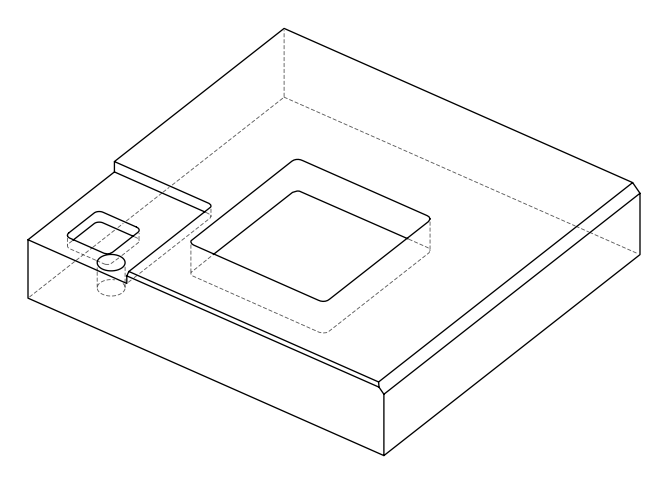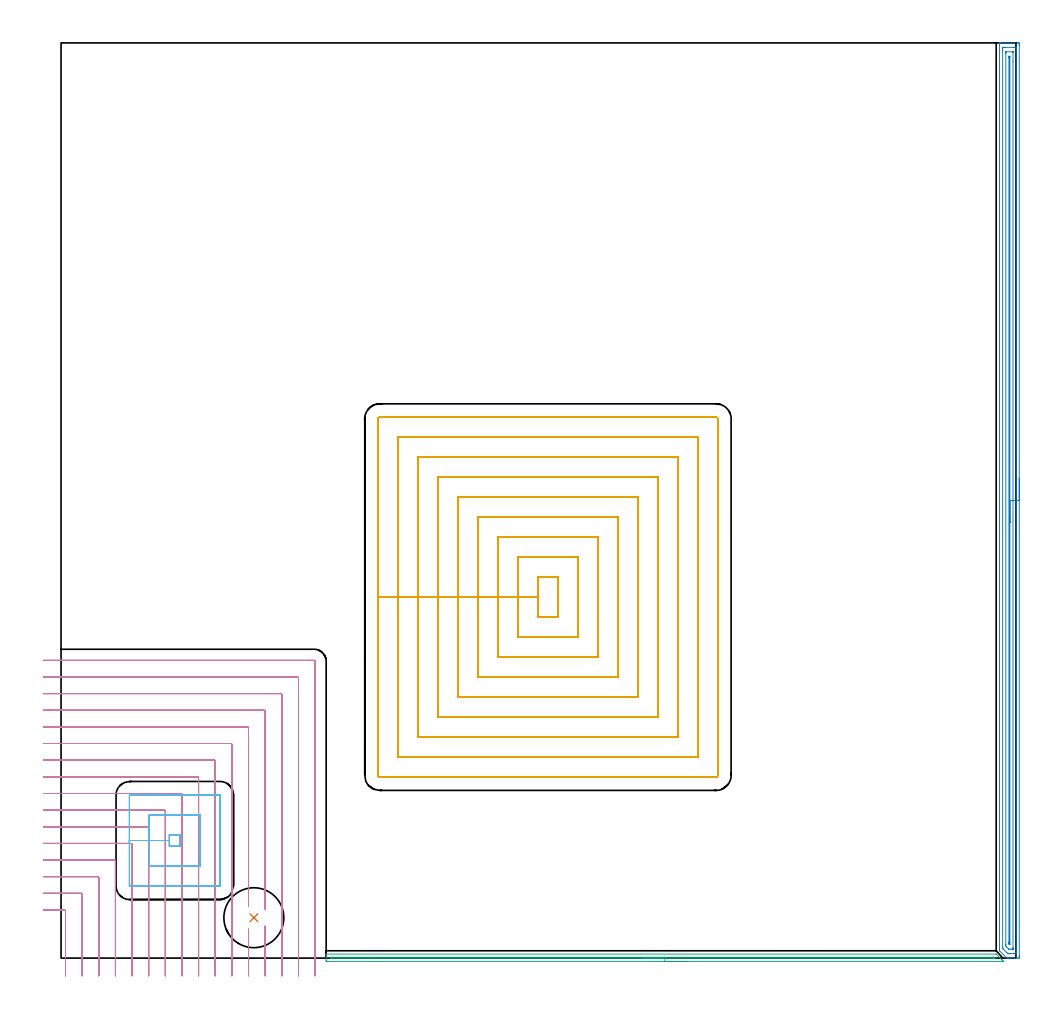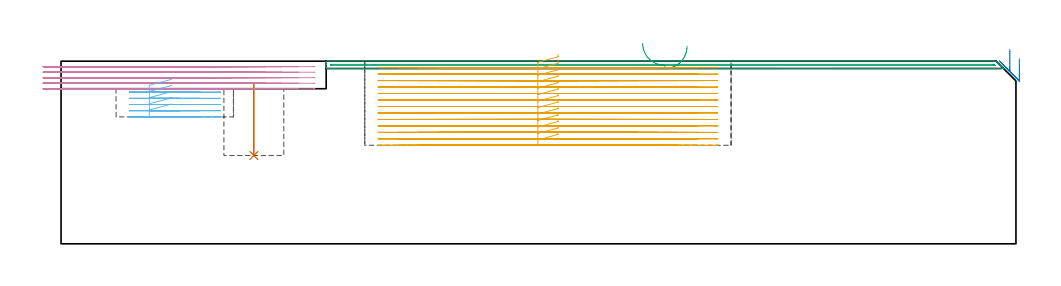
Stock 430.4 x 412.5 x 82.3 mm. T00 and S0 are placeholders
(PLAN: 6 operations, 3 tool changes, 131.8 min)
(1 INDEXABLE_INSERT_DRILL_BLIND_HOLE_FROM_SOLID | STEP1POCKET | UGT0302_006 | 0.13 min | 24310 mm3)
(2 AREA_MILL | FG_CHAMFER_SURFACE | UGT0205_001 | 13.35 min | 16337 mm3)
(3 AREA_MILL_1 | FG_CHAMFER_SURFACE_1 | UGT0205_001 | 5 min | 1666 mm3)
(4 MILL_CORNER_NOTCH_RECTANGULAR | CORNER_NOTCH_RECTANGULAR | UGT0201_015 | Follow Part, ap 2.5, ae 75% | 26.41 min | 199088 mm3)
(5 MILL_RECTANGULAR_POCKET | POCKET_RECTANGULAR_STRAIGHT | NXT0201_011 | Follow Part, ap 3, ae 75% | 83.33 min | 1088685 mm3)
(6 MILL_RECTANGULAR_POCKET_1 | POCKET_RECTANGULAR_STRAIGHT_1 | NXT0201_011 | Follow Part, ap 3, ae 75% | 3.6 min | 35406 mm3)
(TOOL UGT0302_006 | Indexable Insert Drill 27mm | D27 PA180 FL50 Z2)
(TOOL UGT0205_001 | Chamfer Mill 20 x 3 x 45 deg. | D20 FL50 Z2)
(TOOL UGT0201_015 | End mill 10 mm | D10 FL13 Z4)
(TOOL NXT0201_011 | ENDMILL 12mm [2P460-1200-NA 1630] | D12 FL38 Z6)
(OP 1 INDEXABLE_INSERT_DRILL_BLIND_HOLE_FROM_SOLID)
G17 G21 G94 G90
T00 M6
G54
G17 G0 G90 X86.9 Y18.2 S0 M3
G43 Z92.3 H0
G94 G81 G98 Z39.8 F250. R71.9
G80
M5
M2
(OP 2 AREA_MILL)
G17 G21 G94 G90
T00 M6
G54
G17 G0 G90 X431.9 Y216.25 S1061 M3
G43 Z92.3 H0
Z83.4
G94 G1 Y216.212 Z82.528 F250.
Y216.098 Z81.664
Y215.909 Z80.812
Y215.647 Z79.98
Y215.313 Z79.174
Y214.91 Z78.4
Y214.442 Z77.664
Y213.91 Z76.972
Y213.321 Z76.329
Y212.678 Z75.74
Y211.986 Z75.209
Y211.25 Z74.74
Y210.476 Z74.337
Y209.67 Z74.003
Y208.838 Z73.741
Y207.986 Z73.552
Y207.122 Z73.438
Y206.25 Z73.4
Y1.04
X431.899 Y0.627 Z73.401
X431.895 Y0.151 Z73.403
X431.891 Y0.009 Z73.405
X431.424 Y0. Z73.872
X429.658 Z75.637
X428.248 Z77.049
X427.892 Z77.404
X427.179 Z78.121
X426.838 Z78.462
X426.303 Y0.001 Z78.989
X426.294 Y0.002 Z78.998
X426.125 Y0.175 Z79.174
X423.008 Y3.293 Z82.292
X423.003 Y3.302 Z82.297
X423. Y3.309 Z82.3
Y412.32
X423.003 Y412.493 Z82.288
X423.014 Y412.5 Z82.277
X423.384 Z81.916
X423.646 Z81.653
X424.359 Z80.936
X425.598 Z79.699
X427.008 Z78.287
X431.161 Z74.137
X431.424 Y412.497 Z73.873
X431.892 Y412.491 Z73.406
X431.895 Y412.349 Z73.403
X431.899 Y411.873 Z73.401
X431.9 Y411.391 Z73.4
Y206.25
X430.486 Z74.814
Y3.365
X430.485 Y2.472 Z74.815
X430.484 Y2.415 Z74.816
X430.472 Y2.01 Z74.828
X430.066 Y2.003 Z75.234
X429.658 Y2.001 Z75.642
X429.185 Y2. Z76.115
X427.892 Z77.408
X427.418 Z77.882
X427.008 Y2.003 Z78.292
X426.872 Y2.006 Z78.428
X426.764 Y2.01 Z78.536
X426.677 Y2.085 Z78.623
X426.336 Y2.415 Z78.964
X425.242 Y3.508 Z80.058
X424.548 Y4.203 Z80.752
X424.449 Y4.31 Z80.851
X424.422 Y4.34 Z80.878
X424.42 Y4.362 Z80.88
X424.417 Y4.413 Z80.883
X424.415 Y4.622 Z80.885
X424.414 Y409.135 Z80.886
X424.415 Y410.028 Z80.885
X424.416 Y410.085 Z80.884
X424.428 Y410.49 Z80.872
X424.834 Y410.497 Z80.466
X425.242 Y410.499 Z80.058
X425.715 Y410.5 Z79.585
X429.248 Z76.052
X429.658 Y410.499 Z75.642
X430.134 Y410.497 Z75.166
X430.371 Y410.49 Z74.929
X430.479 Y410.472 Z74.821
X430.485 Y410.142 Z74.815
Y410.085
X430.486 Y206.25 Z74.814
X429.072 Z76.228
X429.071 Y4.797 Z76.229
X429.07 Y4.203 Z76.23
X429.068 Y4.053 Z76.232
X429.065 Y4.019 Z76.235
X429.062 Y4.01 Z76.238
X429.042 Y4.007 Z76.258
X428.974 Y4.001 Z76.326
X428.775 Y4. Z76.525
X428.092 Y4.001 Z77.208
X427.892 Y4.002 Z77.408
X427.199 Y4.01 Z78.101
X427.008 Y4.191 Z78.292
X426.996 Y4.203 Z78.304
X426.125 Y5.074 Z79.175
X426.103 Y5.097 Z79.197
X425.836 Y5.391 Z79.464
X425.831 Y5.991 Z79.469
X425.829 Y6.291 Z79.471
X425.828 Y407.703 Z79.472
X425.83 Y408.297 Z79.47
X425.832 Y408.447 Z79.468
X425.835 Y408.481 Z79.465
X425.838 Y408.49 Z79.462
X425.858 Y408.493 Z79.442
X425.926 Y408.499 Z79.374
X428.775 Z76.525
X428.976 Y408.497 Z76.324
X429.033 Y408.494 Z76.267
X429.062 Y408.49 Z76.238
X429.065 Y408.475 Z76.235
X429.069 Y408.397 Z76.231
X429.07 Y408.297 Z76.23
X429.071 Y404.26 Z76.229
X429.072 Y206.25 Z76.228
X427.657 Z77.643
Y6.885
X427.656 Y6.466 Z77.644
X427.654 Y6.232 Z77.646
X427.651 Y6.036 Z77.649
X427.454 Y6.207 Z77.846
X427.332 Y6.321 Z77.968
X427.292 Y6.361 Z78.008
X427.263 Y6.396 Z78.037
X427.25 Y6.417 Z78.05
X427.248 Y6.439 Z78.052
X427.244 Y6.647 Z78.056
X427.243 Y6.885 Z78.057
Y7.122
Y405.615
X427.244 Y406.034 Z78.056
X427.246 Y406.268 Z78.054
X427.249 Y406.472 Z78.051
X427.45 Y406.49 Z77.85
X427.65 Y406.472 Z77.65
X427.653 Y406.271 Z77.647
X427.656 Y405.853 Z77.644
X427.657 Y206.25 Z77.643
Y205.378 Z77.681
Y204.514 Z77.795
Y203.662 Z77.983
Y202.83 Z78.246
Y202.024 Z78.58
Y201.25 Z78.982
Y200.514 Z79.451
Y199.822 Z79.982
Y199.179 Z80.572
Y198.59 Z81.215
Y198.058 Z81.907
Y197.59 Z82.643
Y197.187 Z83.417
Y196.853 Z84.223
Y196.591 Z85.055
Y196.402 Z85.906
Y196.288 Z86.771
Y196.25 Z87.643
G0 Z92.3
M5
M2
(OP 3 AREA_MILL_1)
G17 G21 G94 G90
T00 M6
G54
G17 G0 G90 X282.15 Y-1.5 S1061 M3
G43 Z92.3 H0
Z89.
G94 G1 X282.112 Z88.128 F250.
X281.998 Z87.263
X281.809 Z86.412
X281.547 Z85.58
X281.213 Z84.774
X280.81 Z84.
X280.342 Z83.264
X279.81 Z82.572
X279.221 Z81.929
X278.578 Z81.339
X277.886 Z80.808
X277.15 Z80.34
X276.376 Z79.937
X275.57 Z79.603
X274.738 Z79.341
X273.887 Z79.152
X273.022 Z79.038
X272.15 Z79.
X120.13
X119.785 Y-1.497
X119.51 Y-1.492 Z79.003
X119.5 Y-1.16 Z79.334
Y0.229 Z80.725
Y0.587 Z81.081
Y1.303 Z81.802
Y1.521 Z82.021
X119.502 Y1.662 Z82.154
X119.51 Y1.797 Z82.289
X119.683 Y1.8 Z82.3
X421.487
X421.498 Y1.798 Z82.297
X421.506 Y1.794 Z82.293
X423.589 Y-0.287 Z80.209
X423.723 Y-0.422 Z80.076
X423.886 Y-0.585 Z79.913
X424.026 Y-0.724 Z79.772
X424.17 Y-0.869 Z79.629
X424.313 Y-1.012 Z79.486
X424.463 Y-1.16 Z79.335
X424.617 Y-1.316 Z79.182
X424.78 Y-1.479 Z79.019
X424.791 Y-1.497 Z79.001
X424.79 Y-1.499 Z78.999
X424.741 Y-1.5 Z79.
X424.617
X272.15
Y-0.086 Z80.414
X121.713
X121.561 Y-0.084 Z80.416
X121.524 Y-0.082 Z80.418
X121.512 Y-0.079 Z80.421
X121.508 Y-0.071 Z80.429
X121.505 Y-0.038 Z80.462
X121.507 Y0.116 Z80.616
X121.529 Y0.379 Z80.879
X121.809 Y0.384 Z80.884
X121.919 Y0.385 Z80.885
X141.176 Y0.386 Z80.886
X419.905 Y0.385 Z80.885
X420.387 Y0.382 Z80.882
X420.442 Y0.379 Z80.879
X420.463 Y0.376 Z80.876
X420.481 Y0.361 Z80.861
X420.593 Y0.256 Z80.756
X420.882 Y-0.039 Z80.461
X420.911 Y-0.073 Z80.427
X420.914 Y-0.08 Z80.421
X420.901 Y-0.081 Z80.419
X420.799 Y-0.084 Z80.416
X420.593 Y-0.085 Z80.415
X420.387 Y-0.086 Z80.414
X272.15
X271.278 Z80.452
X270.414 Z80.566
X269.562 Z80.755
X268.73 Z81.017
X267.924 Z81.351
X267.15 Z81.754
X266.414 Z82.223
X265.722 Z82.754
X265.079 Z83.343
X264.49 Z83.986
X263.959 Z84.678
X263.49 Z85.414
X263.087 Z86.188
X262.753 Z86.994
X262.491 Z87.826
X262.302 Z88.678
X262.188 Z89.543
X262.15 Z90.414
G0 Z92.3
M5
M2
(OP 4 MILL_CORNER_NOTCH_RECTANGULAR)
G17 G21 G94 G90
T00 M6
G54
G17 G0 G90 X2. Y-8. S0 M3
G43 Z92.3 H0
Z79.82
G94 G1 Y-5. F250.
Y21.207 F500.
G3 X1.507 Y21.7 R0.5
G1 X-5.
X-8. F250.
G0 Z92.3
X9.5 Y-8.
Z79.82
G1 Y-5.
Y28.707 F500.
G3 X9.007 Y29.2 R0.5
G1 X-5.
X-8. F250.
G0 Z92.3
X17. Y-8.
Z79.82
G1 Y-5.
Y36.207 F500.
G3 X16.507 Y36.7 R0.5
G1 X-5.
X-8. F250.
G0 Z92.3
X24.5 Y-8.
Z79.82
G1 Y-5.
Y43.706 F500.
G3 X24.006 Y44.2 R0.5
G1 X-5.
X-8. F250.
G0 Z92.3
X32. Y-8.
Z79.82
G1 Y-5.
Y51.206 F500.
G3 X31.506 Y51.7 R0.5
G1 X-5.
X-8. F250.
G0 Z92.3
X39.5 Y-8.
Z79.82
G1 Y-5.
Y58.706 F500.
G3 X39.006 Y59.2 R0.5
G1 X-5.
X-8. F250.
G0 Z92.3
X47. Y-8.
Z79.82
G1 Y-5.
Y66.206 F500.
G3 X46.506 Y66.7 R0.5
G1 X-5.
X-8. F250.
G0 Z92.3
X54.5 Y-8.
Z79.82
G1 Y-5.
Y73.705 F500.
G3 X54.005 Y74.2 R0.5
G1 X-5.
X-8. F250.
G0 Z92.3
X62. Y-8.
Z79.82
G1 Y-5.
Y81.205 F500.
G3 X61.505 Y81.7 R0.5
G1 X-5.
X-8. F250.
G0 Z92.3
X69.5 Y-8.
Z79.82
G1 Y-5.
Y88.705 F500.
G3 X69.005 Y89.2 R0.5
G1 X-5.
X-8. F250.
G0 Z92.3
X77. Y-8.
Z79.82
G1 Y-5.
Y96.205 F500.
G3 X76.505 Y96.7 R0.5
G1 X-5.
X-8. F250.
G0 Z92.3
X84.5 Y-8.
Z79.82
G1 Y-5.
Y10.049 F500.
Y13.049 F250.
G0 Z92.3
X92. Y-8.
Z79.82
G1 Y-5.
Y11.404 F500.
Y14.404 F250.
G0 Z92.3
X84.5 Y23.348
Z79.82
G1 Y26.348
Y103.704 F500.
G3 X84.004 Y104.2 R0.5
G1 X-5.
X-8. F250.
G0 Z92.3
X92. Y21.996
Z79.82
G1 Y24.996
Y111.204 F500.
G3 X91.504 Y111.7 R0.5
G1 X-5.
X-8. F250.
G0 Z92.3
X99.5 Y-8.
Z79.82
G1 Y-5.
Y118.704 F500.
G3 X99.004 Y119.2 R0.5
G1 X-5.
X-8. F250.
G0 Z92.3
X107. Y-8.
Z79.82
G1 Y-5.
Y126.204 F500.
G3 X106.504 Y126.7 R0.5
G1 X-5.
X-8. F250.
G0 Z92.3
X114.5 Y-8.
Z79.82
G1 Y-5.
Y133.703 F500.
G3 X114.003 Y134.2 R0.5
G1 X-5.
X-8. F250.
G0 Z92.3
X2. Y-8.
Z77.34
G1 Y-5.
Y21.207 F500.
G3 X1.507 Y21.7 R0.5
G1 X-5.
X-8. F250.
G0 Z92.3
X9.5 Y-8.
Z77.34
G1 Y-5.
Y28.707 F500.
G3 X9.007 Y29.2 R0.5
G1 X-5.
X-8. F250.
G0 Z92.3
X17. Y-8.
Z77.34
G1 Y-5.
Y36.207 F500.
G3 X16.507 Y36.7 R0.5
G1 X-5.
X-8. F250.
G0 Z92.3
X24.5 Y-8.
Z77.34
G1 Y-5.
Y43.706 F500.
G3 X24.006 Y44.2 R0.5
G1 X-5.
X-8. F250.
G0 Z92.3
X32. Y-8.
Z77.34
G1 Y-5.
Y51.206 F500.
G3 X31.506 Y51.7 R0.5
G1 X-5.
X-8. F250.
G0 Z92.3
X39.5 Y-8.
Z77.34
G1 Y-5.
Y58.706 F500.
G3 X39.006 Y59.2 R0.5
G1 X-5.
X-8. F250.
G0 Z92.3
X47. Y-8.
Z77.34
G1 Y-5.
Y66.206 F500.
G3 X46.506 Y66.7 R0.5
G1 X-5.
X-8. F250.
G0 Z92.3
X54.5 Y-8.
Z77.34
G1 Y-5.
Y73.705 F500.
G3 X54.005 Y74.2 R0.5
G1 X-5.
X-8. F250.
G0 Z92.3
X62. Y-8.
Z77.34
G1 Y-5.
Y81.205 F500.
G3 X61.505 Y81.7 R0.5
G1 X-5.
X-8. F250.
G0 Z92.3
X69.5 Y-8.
Z77.34
G1 Y-5.
Y88.705 F500.
G3 X69.005 Y89.2 R0.5
G1 X-5.
X-8. F250.
G0 Z92.3
X77. Y-8.
Z77.34
G1 Y-5.
Y96.205 F500.
G3 X76.505 Y96.7 R0.5
G1 X-5.
X-8. F250.
G0 Z92.3
X84.5 Y-8.
Z77.34
G1 Y-5.
Y10.049 F500.
Y13.049 F250.
G0 Z92.3
X92. Y-8.
Z77.34
G1 Y-5.
Y11.404 F500.
Y14.404 F250.
G0 Z92.3
X84.5 Y23.348
Z77.34
G1 Y26.348
Y103.704 F500.
G3 X84.004 Y104.2 R0.5
G1 X-5.
X-8. F250.
G0 Z92.3
X92. Y21.996
Z77.34
G1 Y24.996
Y111.204 F500.
G3 X91.504 Y111.7 R0.5
G1 X-5.
X-8. F250.
G0 Z92.3
X99.5 Y-8.
Z77.34
G1 Y-5.
Y118.704 F500.
G3 X99.004 Y119.2 R0.5
G1 X-5.
X-8. F250.
G0 Z92.3
X107. Y-8.
Z77.34
G1 Y-5.
Y126.204 F500.
G3 X106.504 Y126.7 R0.5
G1 X-5.
X-8. F250.
G0 Z92.3
X114.5 Y-8.
Z77.34
G1 Y-5.
Y133.703 F500.
G3 X114.003 Y134.2 R0.5
G1 X-5.
X-8. F250.
G0 Z92.3
X2. Y-8.
Z74.86
G1 Y-5.
Y21.207 F500.
G3 X1.507 Y21.7 R0.5
G1 X-5.
X-8. F250.
G0 Z92.3
X9.5 Y-8.
Z74.86
G1 Y-5.
Y28.707 F500.
G3 X9.007 Y29.2 R0.5
G1 X-5.
X-8. F250.
G0 Z92.3
X17. Y-8.
Z74.86
G1 Y-5.
Y36.207 F500.
G3 X16.507 Y36.7 R0.5
G1 X-5.
X-8. F250.
G0 Z92.3
X24.5 Y-8.
Z74.86
G1 Y-5.
Y43.706 F500.
G3 X24.006 Y44.2 R0.5
G1 X-5.
X-8. F250.
G0 Z92.3
X32. Y-8.
Z74.86
G1 Y-5.
Y51.206 F500.
G3 X31.506 Y51.7 R0.5
G1 X-5.
X-8. F250.
G0 Z92.3
X39.5 Y-8.
Z74.86
G1 Y-5.
Y58.706 F500.
G3 X39.006 Y59.2 R0.5
G1 X-5.
X-8. F250.
G0 Z92.3
X47. Y-8.
Z74.86
G1 Y-5.
Y66.206 F500.
G3 X46.506 Y66.7 R0.5
G1 X-5.
X-8. F250.
G0 Z92.3
X54.5 Y-8.
Z74.86
G1 Y-5.
Y73.705 F500.
G3 X54.005 Y74.2 R0.5
G1 X-5.
X-8. F250.
G0 Z92.3
X62. Y-8.
Z74.86
G1 Y-5.
Y81.205 F500.
G3 X61.505 Y81.7 R0.5
G1 X-5.
X-8. F250.
G0 Z92.3
X69.5 Y-8.
Z74.86
G1 Y-5.
Y88.705 F500.
G3 X69.005 Y89.2 R0.5
G1 X-5.
X-8. F250.
G0 Z92.3
X77. Y-8.
Z74.86
G1 Y-5.
Y96.205 F500.
G3 X76.505 Y96.7 R0.5
G1 X-5.
X-8. F250.
G0 Z92.3
X84.5 Y-8.
Z74.86
G1 Y-5.
Y10.049 F500.
Y13.049 F250.
G0 Z92.3
X92. Y-8.
Z74.86
G1 Y-5.
Y11.404 F500.
Y14.404 F250.
G0 Z92.3
X84.5 Y23.348
Z74.86
G1 Y26.348
Y103.704 F500.
G3 X84.004 Y104.2 R0.5
G1 X-5.
X-8. F250.
G0 Z92.3
X92. Y21.996
Z74.86
G1 Y24.996
Y111.204 F500.
G3 X91.504 Y111.7 R0.5
G1 X-5.
X-8. F250.
G0 Z92.3
X99.5 Y-8.
Z74.86
G1 Y-5.
Y118.704 F500.
G3 X99.004 Y119.2 R0.5
G1 X-5.
X-8. F250.
G0 Z92.3
X107. Y-8.
Z74.86
G1 Y-5.
Y126.204 F500.
G3 X106.504 Y126.7 R0.5
G1 X-5.
X-8. F250.
G0 Z92.3
X114.5 Y-8.
Z74.86
G1 Y-5.
Y133.703 F500.
G3 X114.003 Y134.2 R0.5
G1 X-5.
X-8. F250.
G0 Z92.3
X2. Y-8.
Z72.38
G1 Y-5.
Y21.207 F500.
G3 X1.507 Y21.7 R0.5
G1 X-5.
X-8. F250.
G0 Z92.3
X9.5 Y-8.
Z72.38
G1 Y-5.
Y28.707 F500.
G3 X9.007 Y29.2 R0.5
G1 X-5.
X-8. F250.
G0 Z92.3
X17. Y-8.
Z72.38
G1 Y-5.
Y36.207 F500.
G3 X16.507 Y36.7 R0.5
G1 X-5.
X-8. F250.
G0 Z92.3
X24.5 Y-8.
Z72.38
G1 Y-5.
Y43.706 F500.
G3 X24.006 Y44.2 R0.5
G1 X-5.
X-8. F250.
G0 Z92.3
X32. Y-8.
Z72.38
G1 Y-5.
Y51.206 F500.
G3 X31.506 Y51.7 R0.5
G1 X-5.
X-8. F250.
G0 Z92.3
X39.5 Y-8.
Z72.38
G1 Y-5.
Y58.706 F500.
G3 X39.006 Y59.2 R0.5
G1 X-5.
X-8. F250.
G0 Z92.3
X47. Y-8.
Z72.38
G1 Y-5.
Y66.206 F500.
G3 X46.506 Y66.7 R0.5
G1 X-5.
X-8. F250.
G0 Z92.3
X54.5 Y-8.
Z72.38
G1 Y-5.
Y73.705 F500.
G3 X54.005 Y74.2 R0.5
G1 X-5.
X-8. F250.
G0 Z92.3
X62. Y-8.
Z72.38
G1 Y-5.
Y81.205 F500.
G3 X61.505 Y81.7 R0.5
G1 X-5.
X-8. F250.
G0 Z92.3
X69.5 Y-8.
Z72.38
G1 Y-5.
Y88.705 F500.
G3 X69.005 Y89.2 R0.5
G1 X-5.
X-8. F250.
G0 Z92.3
X77. Y-8.
Z72.38
G1 Y-5.
Y96.205 F500.
G3 X76.505 Y96.7 R0.5
G1 X-5.
X-8. F250.
G0 Z92.3
X84.5 Y-8.
Z72.38
G1 Y-5.
Y10.049 F500.
Y13.049 F250.
G0 Z92.3
X92. Y-8.
Z72.38
G1 Y-5.
Y11.404 F500.
Y14.404 F250.
G0 Z92.3
X84.5 Y23.348
Z72.38
G1 Y26.348
Y103.704 F500.
G3 X84.004 Y104.2 R0.5
G1 X-5.
X-8. F250.
G0 Z92.3
X92. Y21.996
Z72.38
G1 Y24.996
Y111.204 F500.
G3 X91.504 Y111.7 R0.5
G1 X-5.
X-8. F250.
G0 Z92.3
X99.5 Y-8.
Z72.38
G1 Y-5.
Y118.704 F500.
G3 X99.004 Y119.2 R0.5
G1 X-5.
X-8. F250.
G0 Z92.3
X107. Y-8.
Z72.38
G1 Y-5.
Y126.204 F500.
G3 X106.504 Y126.7 R0.5
G1 X-5.
X-8. F250.
G0 Z92.3
X114.5 Y-8.
Z72.38
G1 Y-5.
Y133.703 F500.
G3 X114.003 Y134.2 R0.5
G1 X-5.
X-8. F250.
G0 Z92.3
X2. Y-8.
Z69.9
G1 Y-5.
Y21.207 F500.
G3 X1.507 Y21.7 R0.5
G1 X-5.
X-8. F250.
G0 Z92.3
X9.5 Y-8.
Z69.9
G1 Y-5.
Y28.707 F500.
G3 X9.007 Y29.2 R0.5
G1 X-5.
X-8. F250.
G0 Z92.3
X17. Y-8.
Z69.9
G1 Y-5.
Y36.207 F500.
G3 X16.507 Y36.7 R0.5
G1 X-5.
X-8. F250.
G0 Z92.3
X24.5 Y-8.
Z69.9
G1 Y-5.
Y43.706 F500.
G3 X24.006 Y44.2 R0.5
G1 X-5.
X-8. F250.
G0 Z92.3
X32. Y-8.
Z69.9
G1 Y-5.
Y51.206 F500.
G3 X31.506 Y51.7 R0.5
G1 X-5.
X-8. F250.
G0 Z92.3
X39.5 Y-8.
Z69.9
G1 Y-5.
Y58.706 F500.
G3 X39.006 Y59.2 R0.5
G1 X-5.
X-8. F250.
G0 Z92.3
X47. Y-8.
Z69.9
G1 Y-5.
Y66.206 F500.
G3 X46.506 Y66.7 R0.5
G1 X-5.
X-8. F250.
G0 Z92.3
X54.5 Y-8.
Z69.9
G1 Y-5.
Y73.705 F500.
G3 X54.005 Y74.2 R0.5
G1 X-5.
X-8. F250.
G0 Z92.3
X62. Y-8.
Z69.9
G1 Y-5.
Y81.205 F500.
G3 X61.505 Y81.7 R0.5
G1 X-5.
X-8. F250.
G0 Z92.3
X69.5 Y-8.
Z69.9
G1 Y-5.
Y88.705 F500.
G3 X69.005 Y89.2 R0.5
G1 X-5.
X-8. F250.
G0 Z92.3
X77. Y-8.
Z69.9
G1 Y-5.
Y96.205 F500.
G3 X76.505 Y96.7 R0.5
G1 X-5.
X-8. F250.
G0 Z92.3
X84.5 Y-8.
Z69.9
G1 Y-5.
Y10.049 F500.
Y13.049 F250.
G0 Z92.3
X92. Y-8.
Z69.9
G1 Y-5.
Y11.404 F500.
Y14.404 F250.
G0 Z92.3
X84.5 Y23.348
Z69.9
G1 Y26.348
Y103.704 F500.
G3 X84.004 Y104.2 R0.5
G1 X-5.
X-8. F250.
G0 Z92.3
X92. Y21.996
Z69.9
G1 Y24.996
Y111.204 F500.
G3 X91.504 Y111.7 R0.5
G1 X-5.
X-8. F250.
G0 Z92.3
X99.5 Y-8.
Z69.9
G1 Y-5.
Y118.704 F500.
G3 X99.004 Y119.2 R0.5
G1 X-5.
X-8. F250.
G0 Z92.3
X107. Y-8.
Z69.9
G1 Y-5.
Y126.204 F500.
G3 X106.504 Y126.7 R0.5
G1 X-5.
X-8. F250.
G0 Z92.3
X114.5 Y-8.
Z69.9
G1 Y-5.
Y133.703 F500.
G3 X114.003 Y134.2 R0.5
G1 X-5.
X-8. F250.
G0 Z92.3
M5
M2
(OP 5 MILL_RECTANGULAR_POCKET)
G17 G21 G94 G90
T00 M6
G54
G17 G0 G90 X224. Y167.924 S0 M3
G43 Z92.3 H1
Z85.3
G94 G1 Y171.8 Z84.261 F250.
X214.9 Z81.823
Y162.7 Z79.385
Y153.6 F500.
X224.
Y171.8
X214.9
Y162.7
X205.9
Y144.6
X233.
Y180.8
X205.9
Y162.7
X196.9
Y135.6
X242.
Y189.8
X196.9
Y162.7
X187.9
Y126.6
X251.
Y198.8
X187.9
Y162.7
X178.9
Y117.6
X260.
Y207.8
X178.9
Y162.7
X169.9
Y108.6
X269.
Y216.8
X169.9
Y162.7
X160.9
Y99.6
X278.
Y225.8
X160.9
Y162.7
X151.9
Y90.6
X287.
Y234.8
X151.9
Y162.7
X142.9
Y82.3
G3 X143.6 Y81.6 R0.7
G1 X295.3
G3 X296. Y82.3 R0.7
G1 Y243.1
G3 X295.3 Y243.8 R0.7
G1 X143.6
G3 X142.9 Y243.1 R0.7
G1 Y162.7
Y161.7
G0 X224. Y167.924 Z82.385
G1 Y171.8 Z81.346 F250.
X214.9 Z78.907
Y162.7 Z76.469
Y153.6 F500.
X224.
Y171.8
X214.9
Y162.7
X205.9
Y144.6
X233.
Y180.8
X205.9
Y162.7
X196.9
Y135.6
X242.
Y189.8
X196.9
Y162.7
X187.9
Y126.6
X251.
Y198.8
X187.9
Y162.7
X178.9
Y117.6
X260.
Y207.8
X178.9
Y162.7
X169.9
Y108.6
X269.
Y216.8
X169.9
Y162.7
X160.9
Y99.6
X278.
Y225.8
X160.9
Y162.7
X151.9
Y90.6
X287.
Y234.8
X151.9
Y162.7
X142.9
Y82.3
G3 X143.6 Y81.6 R0.7
G1 X295.3
G3 X296. Y82.3 R0.7
G1 Y243.1
G3 X295.3 Y243.8 R0.7
G1 X143.6
G3 X142.9 Y243.1 R0.7
G1 Y162.7
Y161.7
G0 X224. Y167.924 Z79.469
G1 Y171.8 Z78.43 F250.
X214.9 Z75.992
Y162.7 Z73.554
Y153.6 F500.
X224.
Y171.8
X214.9
Y162.7
X205.9
Y144.6
X233.
Y180.8
X205.9
Y162.7
X196.9
Y135.6
X242.
Y189.8
X196.9
Y162.7
X187.9
Y126.6
X251.
Y198.8
X187.9
Y162.7
X178.9
Y117.6
X260.
Y207.8
X178.9
Y162.7
X169.9
Y108.6
X269.
Y216.8
X169.9
Y162.7
X160.9
Y99.6
X278.
Y225.8
X160.9
Y162.7
X151.9
Y90.6
X287.
Y234.8
X151.9
Y162.7
X142.9
Y82.3
G3 X143.6 Y81.6 R0.7
G1 X295.3
G3 X296. Y82.3 R0.7
G1 Y243.1
G3 X295.3 Y243.8 R0.7
G1 X143.6
G3 X142.9 Y243.1 R0.7
G1 Y162.7
Y161.7
G0 X224. Y167.924 Z76.554
G1 Y171.8 Z75.515 F250.
X214.9 Z73.077
Y162.7 Z70.638
Y153.6 F500.
X224.
Y171.8
X214.9
Y162.7
X205.9
Y144.6
X233.
Y180.8
X205.9
Y162.7
X196.9
Y135.6
X242.
Y189.8
X196.9
Y162.7
X187.9
Y126.6
X251.
Y198.8
X187.9
Y162.7
X178.9
Y117.6
X260.
Y207.8
X178.9
Y162.7
X169.9
Y108.6
X269.
Y216.8
X169.9
Y162.7
X160.9
Y99.6
X278.
Y225.8
X160.9
Y162.7
X151.9
Y90.6
X287.
Y234.8
X151.9
Y162.7
X142.9
Y82.3
G3 X143.6 Y81.6 R0.7
G1 X295.3
G3 X296. Y82.3 R0.7
G1 Y243.1
G3 X295.3 Y243.8 R0.7
G1 X143.6
G3 X142.9 Y243.1 R0.7
G1 Y162.7
Y161.7
G0 X224. Y167.924 Z73.638
G1 Y171.8 Z72.6 F250.
X214.9 Z70.161
Y162.7 Z67.723
Y153.6 F500.
X224.
Y171.8
X214.9
Y162.7
X205.9
Y144.6
X233.
Y180.8
X205.9
Y162.7
X196.9
Y135.6
X242.
Y189.8
X196.9
Y162.7
X187.9
Y126.6
X251.
Y198.8
X187.9
Y162.7
X178.9
Y117.6
X260.
Y207.8
X178.9
Y162.7
X169.9
Y108.6
X269.
Y216.8
X169.9
Y162.7
X160.9
Y99.6
X278.
Y225.8
X160.9
Y162.7
X151.9
Y90.6
X287.
Y234.8
X151.9
Y162.7
X142.9
Y82.3
G3 X143.6 Y81.6 R0.7
G1 X295.3
G3 X296. Y82.3 R0.7
G1 Y243.1
G3 X295.3 Y243.8 R0.7
G1 X143.6
G3 X142.9 Y243.1 R0.7
G1 Y162.7
Y161.7
G0 X224. Y167.924 Z70.723
G1 Y171.8 Z69.684 F250.
X214.9 Z67.246
Y162.7 Z64.808
Y153.6 F500.
X224.
Y171.8
X214.9
Y162.7
X205.9
Y144.6
X233.
Y180.8
X205.9
Y162.7
X196.9
Y135.6
X242.
Y189.8
X196.9
Y162.7
X187.9
Y126.6
X251.
Y198.8
X187.9
Y162.7
X178.9
Y117.6
X260.
Y207.8
X178.9
Y162.7
X169.9
Y108.6
X269.
Y216.8
X169.9
Y162.7
X160.9
Y99.6
X278.
Y225.8
X160.9
Y162.7
X151.9
Y90.6
X287.
Y234.8
X151.9
Y162.7
X142.9
Y82.3
G3 X143.6 Y81.6 R0.7
G1 X295.3
G3 X296. Y82.3 R0.7
G1 Y243.1
G3 X295.3 Y243.8 R0.7
G1 X143.6
G3 X142.9 Y243.1 R0.7
G1 Y162.7
Y161.7
G0 X224. Y167.924 Z67.808
G1 Y171.8 Z66.769 F250.
X214.9 Z64.331
Y162.7 Z61.892
Y153.6 F500.
X224.
Y171.8
X214.9
Y162.7
X205.9
Y144.6
X233.
Y180.8
X205.9
Y162.7
X196.9
Y135.6
X242.
Y189.8
X196.9
Y162.7
X187.9
Y126.6
X251.
Y198.8
X187.9
Y162.7
X178.9
Y117.6
X260.
Y207.8
X178.9
Y162.7
X169.9
Y108.6
X269.
Y216.8
X169.9
Y162.7
X160.9
Y99.6
X278.
Y225.8
X160.9
Y162.7
X151.9
Y90.6
X287.
Y234.8
X151.9
Y162.7
X142.9
Y82.3
G3 X143.6 Y81.6 R0.7
G1 X295.3
G3 X296. Y82.3 R0.7
G1 Y243.1
G3 X295.3 Y243.8 R0.7
G1 X143.6
G3 X142.9 Y243.1 R0.7
G1 Y162.7
Y161.7
G0 X224. Y167.924 Z64.892
G1 Y171.8 Z63.854 F250.
X214.9 Z61.415
Y162.7 Z58.977
Y153.6 F500.
X224.
Y171.8
X214.9
Y162.7
X205.9
Y144.6
X233.
Y180.8
X205.9
Y162.7
X196.9
Y135.6
X242.
Y189.8
X196.9
Y162.7
X187.9
Y126.6
X251.
Y198.8
X187.9
Y162.7
X178.9
Y117.6
X260.
Y207.8
X178.9
Y162.7
X169.9
Y108.6
X269.
Y216.8
X169.9
Y162.7
X160.9
Y99.6
X278.
Y225.8
X160.9
Y162.7
X151.9
Y90.6
X287.
Y234.8
X151.9
Y162.7
X142.9
Y82.3
G3 X143.6 Y81.6 R0.7
G1 X295.3
G3 X296. Y82.3 R0.7
G1 Y243.1
G3 X295.3 Y243.8 R0.7
G1 X143.6
G3 X142.9 Y243.1 R0.7
G1 Y162.7
Y161.7
G0 X224. Y167.924 Z61.977
G1 Y171.8 Z60.938 F250.
X214.9 Z58.5
Y162.7 Z56.062
Y153.6 F500.
X224.
Y171.8
X214.9
Y162.7
X205.9
Y144.6
X233.
Y180.8
X205.9
Y162.7
X196.9
Y135.6
X242.
Y189.8
X196.9
Y162.7
X187.9
Y126.6
X251.
Y198.8
X187.9
Y162.7
X178.9
Y117.6
X260.
Y207.8
X178.9
Y162.7
X169.9
Y108.6
X269.
Y216.8
X169.9
Y162.7
X160.9
Y99.6
X278.
Y225.8
X160.9
Y162.7
X151.9
Y90.6
X287.
Y234.8
X151.9
Y162.7
X142.9
Y82.3
G3 X143.6 Y81.6 R0.7
G1 X295.3
G3 X296. Y82.3 R0.7
G1 Y243.1
G3 X295.3 Y243.8 R0.7
G1 X143.6
G3 X142.9 Y243.1 R0.7
G1 Y162.7
Y161.7
G0 X224. Y167.924 Z59.062
G1 Y171.8 Z58.023 F250.
X214.9 Z55.584
Y162.7 Z53.146
Y153.6 F500.
X224.
Y171.8
X214.9
Y162.7
X205.9
Y144.6
X233.
Y180.8
X205.9
Y162.7
X196.9
Y135.6
X242.
Y189.8
X196.9
Y162.7
X187.9
Y126.6
X251.
Y198.8
X187.9
Y162.7
X178.9
Y117.6
X260.
Y207.8
X178.9
Y162.7
X169.9
Y108.6
X269.
Y216.8
X169.9
Y162.7
X160.9
Y99.6
X278.
Y225.8
X160.9
Y162.7
X151.9
Y90.6
X287.
Y234.8
X151.9
Y162.7
X142.9
Y82.3
G3 X143.6 Y81.6 R0.7
G1 X295.3
G3 X296. Y82.3 R0.7
G1 Y243.1
G3 X295.3 Y243.8 R0.7
G1 X143.6
G3 X142.9 Y243.1 R0.7
G1 Y162.7
Y161.7
G0 X224. Y167.924 Z56.146
G1 Y171.8 Z55.107 F250.
X214.9 Z52.669
Y162.7 Z50.231
Y153.6 F500.
X224.
Y171.8
X214.9
Y162.7
X205.9
Y144.6
X233.
Y180.8
X205.9
Y162.7
X196.9
Y135.6
X242.
Y189.8
X196.9
Y162.7
X187.9
Y126.6
X251.
Y198.8
X187.9
Y162.7
X178.9
Y117.6
X260.
Y207.8
X178.9
Y162.7
X169.9
Y108.6
X269.
Y216.8
X169.9
Y162.7
X160.9
Y99.6
X278.
Y225.8
X160.9
Y162.7
X151.9
Y90.6
X287.
Y234.8
X151.9
Y162.7
X142.9
Y82.3
G3 X143.6 Y81.6 R0.7
G1 X295.3
G3 X296. Y82.3 R0.7
G1 Y243.1
G3 X295.3 Y243.8 R0.7
G1 X143.6
G3 X142.9 Y243.1 R0.7
G1 Y162.7
Y161.7
G0 X224. Y167.924 Z53.231
G1 Y171.8 Z52.192 F250.
X214.9 Z49.754
Y162.7 Z47.315
Y153.6 F500.
X224.
Y171.8
X214.9
Y162.7
X205.9
Y144.6
X233.
Y180.8
X205.9
Y162.7
X196.9
Y135.6
X242.
Y189.8
X196.9
Y162.7
X187.9
Y126.6
X251.
Y198.8
X187.9
Y162.7
X178.9
Y117.6
X260.
Y207.8
X178.9
Y162.7
X169.9
Y108.6
X269.
Y216.8
X169.9
Y162.7
X160.9
Y99.6
X278.
Y225.8
X160.9
Y162.7
X151.9
Y90.6
X287.
Y234.8
X151.9
Y162.7
X142.9
Y82.3
G3 X143.6 Y81.6 R0.7
G1 X295.3
G3 X296. Y82.3 R0.7
G1 Y243.1
G3 X295.3 Y243.8 R0.7
G1 X143.6
G3 X142.9 Y243.1 R0.7
G1 Y162.7
Y161.7
G0 X224. Y167.924 Z50.315
G1 Y171.8 Z49.277 F250.
X214.9 Z46.838
Y162.7 Z44.4
Y153.6 F500.
X224.
Y171.8
X214.9
Y162.7
X205.9
Y144.6
X233.
Y180.8
X205.9
Y162.7
X196.9
Y135.6
X242.
Y189.8
X196.9
Y162.7
X187.9
Y126.6
X251.
Y198.8
X187.9
Y162.7
X178.9
Y117.6
X260.
Y207.8
X178.9
Y162.7
X169.9
Y108.6
X269.
Y216.8
X169.9
Y162.7
X160.9
Y99.6
X278.
Y225.8
X160.9
Y162.7
X151.9
Y90.6
X287.
Y234.8
X151.9
Y162.7
X142.9
Y82.3
G3 X143.6 Y81.6 R0.7
G1 X295.3
G3 X296. Y82.3 R0.7
G1 Y243.1
G3 X295.3 Y243.8 R0.7
G1 X143.6
G3 X142.9 Y243.1 R0.7
G1 Y162.7
Y161.7
G0 Z92.3
M5
M2
(OP 6 MILL_RECTANGULAR_POCKET_1)
G17 G21 G94 G90
T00 M6
G54
G17 G0 G90 X49.804 Y64.6 S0 M3
G43 Z92.3 H1
Z74.144
G94 G1 X39.8 Z71.464 F250.
Y53. Z68.356
X48.8
Y50.4 F500.
X53.7
Y55.6
X48.8
Y53.
X39.8
Y41.4
X62.7
Y64.6
X39.8
Y53.
X30.8
Y32.5
X30.805 Y32.445
X30.845 Y32.405
X30.9 Y32.4
X71.6
X71.655 Y32.405
X71.695 Y32.445
X71.7 Y32.5
Y73.5
X71.695 Y73.555
X71.655 Y73.595
X71.6 Y73.6
X30.9
X30.845 Y73.595
X30.805 Y73.555
X30.8 Y73.5
Y53.
Y52.
G0 X49.804 Y64.6 Z71.356
G1 X39.8 Z68.675 F250.
Y53. Z65.567
X48.8
Y50.4 F500.
X53.7
Y55.6
X48.8
Y53.
X39.8
Y41.4
X62.7
Y64.6
X39.8
Y53.
X30.8
Y32.5
X30.805 Y32.445
X30.845 Y32.405
X30.9 Y32.4
X71.6
X71.655 Y32.405
X71.695 Y32.445
X71.7 Y32.5
Y73.5
X71.695 Y73.555
X71.655 Y73.595
X71.6 Y73.6
X30.9
X30.845 Y73.595
X30.805 Y73.555
X30.8 Y73.5
Y53.
Y52.
G0 X49.804 Y64.6 Z68.567
G1 X39.8 Z65.886 F250.
Y53. Z62.778
X48.8
Y50.4 F500.
X53.7
Y55.6
X48.8
Y53.
X39.8
Y41.4
X62.7
Y64.6
X39.8
Y53.
X30.8
Y32.5
X30.805 Y32.445
X30.845 Y32.405
X30.9 Y32.4
X71.6
X71.655 Y32.405
X71.695 Y32.445
X71.7 Y32.5
Y73.5
X71.695 Y73.555
X71.655 Y73.595
X71.6 Y73.6
X30.9
X30.845 Y73.595
X30.805 Y73.555
X30.8 Y73.5
Y53.
Y52.
G0 X49.804 Y64.6 Z65.778
G1 X39.8 Z63.097 F250.
Y53. Z59.989
X48.8
Y50.4 F500.
X53.7
Y55.6
X48.8
Y53.
X39.8
Y41.4
X62.7
Y64.6
X39.8
Y53.
X30.8
Y32.5
X30.805 Y32.445
X30.845 Y32.405
X30.9 Y32.4
X71.6
X71.655 Y32.405
X71.695 Y32.445
X71.7 Y32.5
Y73.5
X71.695 Y73.555
X71.655 Y73.595
X71.6 Y73.6
X30.9
X30.845 Y73.595
X30.805 Y73.555
X30.8 Y73.5
Y53.
Y52.
G0 X49.804 Y64.6 Z62.989
G1 X39.8 Z60.308 F250.
Y53. Z57.2
X48.8
Y50.4 F500.
X53.7
Y55.6
X48.8
Y53.
X39.8
Y41.4
X62.7
Y64.6
X39.8
Y53.
X30.8
Y32.5
X30.805 Y32.445
X30.845 Y32.405
X30.9 Y32.4
X71.6
X71.655 Y32.405
X71.695 Y32.445
X71.7 Y32.5
Y73.5
X71.695 Y73.555
X71.655 Y73.595
X71.6 Y73.6
X30.9
X30.845 Y73.595
X30.805 Y73.555
X30.8 Y73.5
Y53.
Y52.
G0 Z92.3
M5
M2
